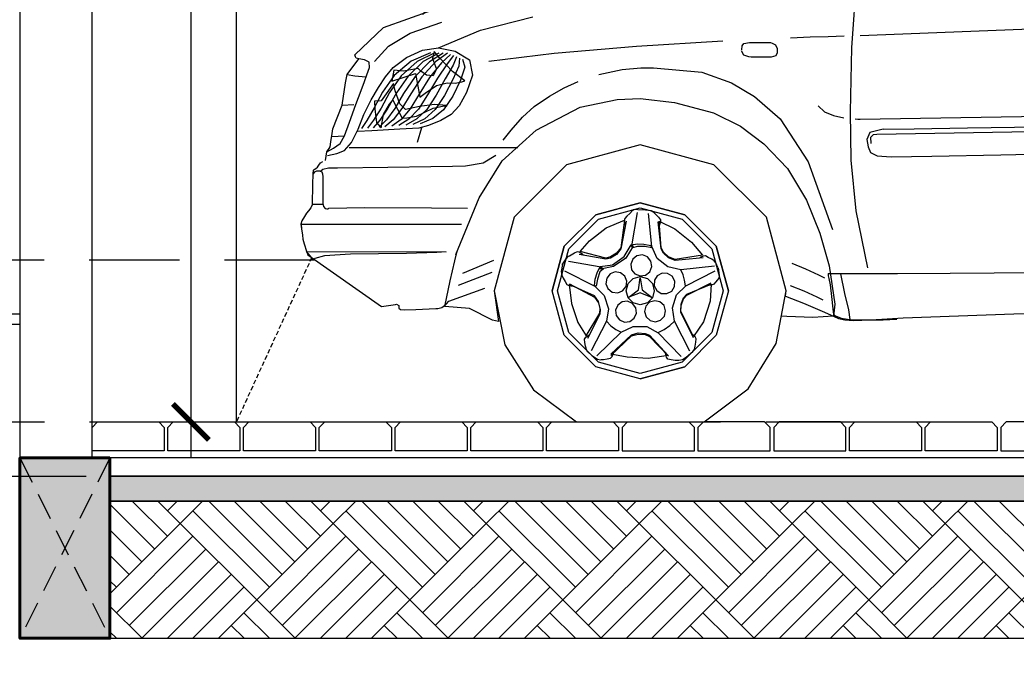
# Model space of a CAD drawing. Header units: millimetres. Extents: x -6181 to 191287, y -8583 to 23546.
# Drawn here: x 171993 to 174755, y -647 to 1116 of the extents above; entities that cross this region are included whole.
import ezdxf

# ---------------------------------------------------------------- set-up
doc = ezdxf.new("R2010")
doc.units = ezdxf.units.MM
doc.header["$MEASUREMENT"] = 0
doc.linetypes.add('1735-DT-5BR-SEC_CC$0$DASHED', pattern=[0.75, 0.5, -0.25])
doc.linetypes.add('1735-DT-5BR-SEC_CC$0$HIDDEN', pattern=[0.375, 0.25, -0.125])
for name, color, linetype, lineweight in [('07--DIM-2', 2, 'Continuous', 25), ('1735-DT-5BR-SEC_CC$0$04--HATCH-1', 251, 'Continuous', 13), ('1735-DT-5BR-SEC_CC$0$06--LINE-0', 8, 'Continuous', 13), ('1735-DT-5BR-SEC_CC$0$06--LINE-1', 9, 'Continuous', 18), ('1735-DT-5BR-SEC_CC$0$E--CONCRETE-4', 4, 'Continuous', 40), ('1735-DT-5BR-SEC_CC$0$E--CONCRETE-Beams', 1, '1735-DT-5BR-SEC_CC$0$HIDDEN', 0), ('1735-DT-5BR-SEC_CC$0$E--CONCRETE-SHADE', 253, 'Continuous', 25), ('1735-DT-5BR-SEC_CC$0$L--STAIRS-00', 251, '1735-DT-5BR-SEC_CC$0$HIDDEN', 18), ('1735-DT-5BR-SEC_CC$0$Q--BLOCPAVING', 9, 'Continuous', 18), ('1735-DT-5BR-SEC_CC$0$Q--KERBS', 1, 'Continuous', 18), ('1735-DT-5BR-SEC_CC$0$W--ELV-1', 250, '1735-DT-5BR-SEC_CC$0$DASHED', 9), ('1735-DT-5BR-SEC_CC$0$Z--CAR', 251, 'Continuous', 9), ('1735-DT-5BR-SEC_CC$0$Z--LANDSCAPE-0', 8, 'Continuous', 9), ('1735-DT-5BR-SEC_CC$0$Z--WIPEOUT', 255, 'Continuous', 5)]:
    doc.layers.add(name, color=color, linetype=linetype, lineweight=lineweight)
doc.styles.add('ISO', font='isocp2.shx', dxfattribs={"width": 0.8})
doc.dimstyles.new('1-100_AR', dxfattribs={"dimtxt": 200, "dimasz": 100, "dimexe": 100, "dimexo": 100, "dimgap": 0, "dimtad": 0, "dimdec": 0, "dimzin": 12, "dimdsep": 46, "dimtxsty": 'ISO', "dimblk": 'ARCHTICK', "dimcen": 100, "dimdle": 100, "dimclrd": 8, "dimclre": 9, "dimclrt": 2, "dimadec": 0, "dimazin": 0, "dimtfac": 1, "dimtdec": 0, "dimtmove": 0, "dimatfit": 2, "dimldrblk": 'ARCHTICK', "dimfxl": 1, "dimtvp": 0.75, "dimtolj": 1, "dimtzin": 12, "dimlwd": 9, "dimlwe": 9, "dimarcsym": 0})

# ---------------------------------------------------------------- blocks, each defined once
blk = doc.blocks.new('1735-DT-5BR-SEC_CC$0$A$C0A892E0C')
blk.add_wipeout([(-53.075, 0.002), (-59.387, 0.002), (-61.518, 1.586), (-62.937, 3.816), (-63.235, 4.965), (-64.672, 5.612), (-67.98, 5.555), (-69.037, 5.715), (-72.39, 8.03), (-72.793, 8.631), (-73.007, 9.673), (-72.434, 10.78), (-72.357, 12.492), (-71.738, 13.364), (-71.442, 14.504), (-70.978, 15.686), (-70.725, 17.205), (-70.345, 18.175), (-68.932, 19.524), (-65.439, 20.652), (-56.997, 22.525), (-52.586, 23.364), (-50.435, 23.638), (-47.938, 23.95), (-47.843, 24.381), (-47.816, 24.907), (-47.768, 25.09), (-47.683, 25.102), (-47.298, 24.799), (-47.193, 24.896), (-46.991, 24.956), (-46.649, 24.967), (-41.09, 28.539), (-36.335, 31.507), (-34.389, 32.482), (-29.685, 33.635), (-25.443, 34.43), (-12.849, 35.128), (-6.207, 35.16), (0.656, 34.96), (3.027, 34.842), (6.201, 33.998), (9.295, 33.214), (10.17, 32.869), (10.788, 32.303), (13.069, 29.102), (15.396, 24.277), (16.711, 21.226), (16.928, 19.589), (17.284, 12.261), (17.924, 10.985), (18.511, 10.333), (18.564, 10.1), (17.613, 7.545), (16.084, 6.401), (11.204, 5.352), (9.902, 5.23), (6.727, 3.885), (6.727, 3.885), (5.34, 1.634), (3.153, 0), (-3.153, 0), (-5.287, 1.586), (-6.706, 3.816), (-8.422, 4.492), (-10.39, 4.437), (-13.604, 4.527), (-14.762, 4.656), (-16.892, 5.319), (-43.877, 5.073), (-48.988, 5.223), (-49.504, 3.885), (-50.891, 1.634)]).dxf.layer = '1735-DT-5BR-SEC_CC$0$Z--WIPEOUT'
at = {"flags": 128}
for points in [[(-45.773, 18.517), (-45.519, 22.036)], [(-68.932, 19.524), (-66.525, 20.386)], [(-67.615, 19.237), (-66.05, 19.782)], [(-64.131, 19.395), (-61.536, 20.051)], [(-70.345, 18.175), (-68.932, 19.524)], [(-68.687, 18.6), (-67.615, 19.237)], [(-66.209, 18.513), (-64.131, 19.395)], [(-45.347, 19.132), (-32.308, 19.639)], [(-56.416, 18.593), (-52.144, 18.861)], [(-51.197, 18.614), (-51.103, 18.735)], [(-51.103, 18.735), (-50.827, 18.777)], [(-50.827, 18.777), (-49.793, 18.777)], [(-49.793, 18.777), (-49.705, 18.752)], [(-49.705, 18.752), (-49.543, 18.661)], [(-48.805, 19.02), (-47.822, 19.057)], [(-47.822, 19.057), (-46.929, 19.086)], [(-46.929, 19.086), (-46.14, 19.105)], [(-69.375, 17.838), (-68.687, 18.6)], [(-67.798, 18.034), (-67.009, 18.395)], [(-66.605, 18.269), (-67.567, 17.857)], [(-66.397, 18.265), (-67.264, 17.848)], [(-67.009, 18.395), (-66.209, 18.513)], [(-66.188, 18.261), (-66.961, 17.84)], [(-65.98, 18.258), (-66.658, 17.832)], [(-66.424, 18.337), (-66.511, 17.997)], [(-66.136, 18.004), (-66.424, 18.337)], [(-65.771, 18.254), (-66.356, 17.823)], [(-66.209, 18.513), (-65.378, 18.35)], [(-65.378, 18.35), (-64.678, 17.916)], [(-63.725, 17.861), (-60.481, 18.253)], [(-60.481, 18.253), (-56.416, 18.593)], [(-51.102, 18.163), (-51.228, 18.376)], [(-51.207, 18.418), (-51.197, 18.614)], [(-49.543, 18.661), (-49.455, 18.481)], [(-49.457, 18.269), (-49.524, 18.117)], [(-49.455, 18.481), (-49.457, 18.269)], [(-45.826, 15.348), (-45.773, 18.517)], [(-70.725, 17.205), (-70.143, 17.966)], [(-70.319, 18.075), (-70.345, 18.175)], [(-70.275, 18.011), (-70.319, 18.075)], [(-70.143, 17.966), (-70.275, 18.011)], [(-69.874, 17.922), (-70.143, 17.966)], [(-69.638, 17.815), (-69.874, 17.922)], [(-69.629, 17.547), (-69.638, 17.815)], [(-68.446, 17.542), (-67.798, 18.034)], [(-67.567, 17.857), (-68.395, 17.151)], [(-67.264, 17.848), (-68.054, 17.135)], [(-66.961, 17.84), (-67.712, 17.12)], [(-66.658, 17.832), (-67.371, 17.104)], [(-66.356, 17.823), (-67.03, 17.088)], [(-66.067, 17.771), (-66.647, 17.055)], [(-66.511, 17.997), (-66.306, 17.47)], [(-65.512, 17.351), (-66.136, 18.004)], [(-65.622, 18.193), (-66.067, 17.771)], [(-65.472, 18.132), (-65.778, 17.719)], [(-65.323, 18.071), (-65.489, 17.667)], [(-65.173, 18.01), (-65.2, 17.615)], [(-65.024, 17.949), (-64.912, 17.563)], [(-64.678, 17.916), (-64.521, 17.163)], [(-50.868, 18.076), (-51.102, 18.163)], [(-50.742, 18.059), (-50.868, 18.076)], [(-49.751, 18.059), (-50.742, 18.059)], [(-49.524, 18.117), (-49.751, 18.059)], [(-69.747, 17.182), (-69.629, 17.547)], [(-68.835, 17.084), (-68.446, 17.542)], [(-68.413, 17.41), (-68.522, 16.863)], [(-68.522, 16.863), (-67.347, 17.246)], [(-67.948, 17.355), (-68.413, 17.41)], [(-67.21, 17.492), (-67.948, 17.355)], [(-67.347, 17.246), (-67.128, 16.071)], [(-67.086, 17.37), (-67.21, 17.492)], [(-66.797, 17.168), (-67.086, 17.37)], [(-66.306, 17.47), (-66.472, 17.137)], [(-65.778, 17.719), (-66.264, 17.022)], [(-65.489, 17.667), (-65.881, 16.988)], [(-64.915, 16.891), (-65.512, 17.351)], [(-65.2, 17.615), (-65.498, 16.955)], [(-64.912, 17.563), (-65.114, 16.922)], [(-58.28, 17.206), (-57.124, 17.445)], [(-57.124, 17.445), (-56.205, 17.522)], [(-56.205, 17.522), (-55.574, 17.527)], [(-55.574, 17.527), (-53.183, 17.316)], [(-53.183, 17.316), (-51.714, 16.79)], [(-70.978, 15.686), (-70.809, 16.783)], [(-70.809, 16.783), (-70.725, 17.205)], [(-70.725, 17.205), (-70.345, 17.134)], [(-70.345, 17.134), (-69.993, 17.092)], [(-70.039, 16.399), (-69.866, 16.854)], [(-69.993, 17.092), (-69.839, 17.078)], [(-69.866, 16.854), (-69.747, 17.182)], [(-69.17, 16.558), (-68.835, 17.084)], [(-68.44, 16.754), (-69.04, 15.9)], [(-68.395, 17.151), (-68.98, 16.322)], [(-68.054, 17.135), (-68.631, 16.302)], [(-68.351, 16.391), (-68.44, 16.754)], [(-67.712, 17.12), (-68.283, 16.283)], [(-67.371, 17.104), (-67.935, 16.264)], [(-67.03, 17.088), (-67.586, 16.245)], [(-66.647, 17.055), (-67.169, 16.221)], [(-66.472, 17.137), (-66.797, 17.168)], [(-66.264, 17.022), (-66.751, 16.198)], [(-65.881, 16.988), (-66.333, 16.175)], [(-66.306, 16.646), (-65.789, 16.781)], [(-65.498, 16.955), (-65.915, 16.152)], [(-65.789, 16.781), (-65.392, 16.761)], [(-65.114, 16.922), (-65.497, 16.129)], [(-65.392, 16.761), (-65.056, 16.838)], [(-65.056, 16.838), (-64.915, 16.891)], [(-64.521, 17.163), (-64.823, 16.312)], [(-59.992, 16.534), (-59.294, 16.856)], [(-51.714, 16.79), (-50.573, 16.106)], [(-70.294, 15.709), (-70.039, 16.399)], [(-69.543, 15.939), (-69.17, 16.558)], [(-68.98, 16.322), (-69.396, 15.544)], [(-68.631, 16.302), (-69.052, 15.535)], [(-68.283, 16.283), (-68.708, 15.526)], [(-67.935, 16.264), (-68.364, 15.516)], [(-68.128, 15.742), (-68.351, 16.391)], [(-67.128, 16.071), (-66.866, 16.279)], [(-66.866, 16.279), (-66.306, 16.646)], [(-64.823, 16.312), (-65.19, 15.65)], [(-60.722, 16.124), (-59.992, 16.534)], [(-69.898, 15.223), (-69.543, 15.939)], [(-69.04, 15.9), (-69.369, 15.88)], [(-69.369, 15.88), (-69.358, 15.498)], [(-68.636, 15.732), (-68.467, 15.934)], [(-68.467, 15.934), (-68.003, 15.032)], [(-67.586, 16.245), (-68.02, 15.507)], [(-67.169, 16.221), (-67.608, 15.495)], [(-66.751, 16.198), (-67.195, 15.484)], [(-66.333, 16.175), (-66.782, 15.473)], [(-65.915, 16.152), (-66.37, 15.461)], [(-65.497, 16.129), (-65.957, 15.45)], [(-61.477, 15.614), (-60.722, 16.124)], [(-59.203, 15.582), (-57.371, 15.968)], [(-57.371, 15.968), (-56.234, 16.007)], [(-56.234, 16.007), (-54.54, 15.804)], [(-54.54, 15.804), (-52.61, 15.299)], [(-50.573, 16.106), (-49.308, 14.997)], [(-71.442, 14.504), (-70.978, 15.686)], [(-70.978, 15.686), (-70.394, 15.716)], [(-70.607, 14.844), (-70.294, 15.709)], [(-69.396, 15.544), (-69.758, 14.922)], [(-69.052, 15.535), (-69.431, 14.932)], [(-69.358, 15.498), (-69.274, 14.821)], [(-68.708, 15.526), (-69.105, 14.942)], [(-68.933, 15.223), (-68.636, 15.732)], [(-68.364, 15.516), (-68.779, 14.952)], [(-68.02, 15.507), (-68.452, 14.962)], [(-67.839, 15.47), (-68.128, 15.742)], [(-67.608, 15.495), (-68.061, 14.974)], [(-67.156, 15.611), (-67.839, 15.47)], [(-67.195, 15.484), (-67.669, 14.986)], [(-67.301, 15.129), (-66.881, 15.326)], [(-66.782, 15.473), (-67.277, 14.998)], [(-66.4, 15.721), (-67.156, 15.611)], [(-66.37, 15.461), (-66.886, 15.01)], [(-66.881, 15.326), (-66.477, 15.525)], [(-65.957, 15.45), (-66.494, 15.022)], [(-66.477, 15.525), (-66.012, 15.63)], [(-65.789, 15.661), (-66.4, 15.721)], [(-66.012, 15.63), (-65.789, 15.661)], [(-65.19, 15.65), (-65.576, 15.221)], [(-62.051, 15.079), (-61.477, 15.614)], [(-61.382, 14.445), (-59.203, 15.582)], [(-52.61, 15.299), (-51.275, 14.646)], [(-47.43, 15.644), (-47.122, 15.354)], [(-47.122, 15.354), (-46.668, 15.166)], [(-45.795, 12.952), (-45.826, 15.348)], [(-45.353, 14.988), (-23.42, 15.349)], [(-70.852, 14.166), (-70.607, 14.844)], [(-70.187, 14.491), (-69.898, 15.223)], [(-69.758, 14.922), (-70.017, 14.517)], [(-69.431, 14.932), (-69.728, 14.541)], [(-69.105, 14.942), (-69.438, 14.565)], [(-69.274, 14.821), (-69.045, 14.553)], [(-68.779, 14.952), (-69.149, 14.589)], [(-69.045, 14.553), (-68.933, 15.223)], [(-68.452, 14.962), (-68.86, 14.613)], [(-68.061, 14.974), (-68.513, 14.641)], [(-67.669, 14.986), (-68.165, 14.67)], [(-68.003, 15.032), (-67.777, 15.048)], [(-67.277, 14.998), (-67.818, 14.698)], [(-67.777, 15.048), (-67.301, 15.129)], [(-66.886, 15.01), (-67.471, 14.727)], [(-66.494, 15.022), (-67.124, 14.756)], [(-66.086, 14.924), (-66.699, 14.674)], [(-65.576, 15.221), (-66.086, 14.924)], [(-62.608, 14.437), (-62.051, 15.079)], [(-49.308, 14.997), (-47.932, 12.874)], [(-46.668, 15.166), (-46.168, 15.056)], [(-45.605, 14.997), (-45.471, 14.99)], [(-45.471, 14.99), (-45.384, 14.988)], [(-45.384, 14.988), (-45.353, 14.988)], [(-71.475, 14.284), (-71.442, 14.504)], [(-70.514, 13.839), (-70.187, 14.491)], [(-69.506, 14.412), (-70.219, 14.377)], [(-68.118, 14.484), (-69.506, 14.412)], [(-67.18, 14.546), (-68.118, 14.484)], [(-67.244, 13.856), (-67.028, 14.576)], [(-66.699, 14.674), (-67.18, 14.546)], [(-63.057, 12.929), (-61.382, 14.445)], [(-63.007, 13.947), (-62.608, 14.437)], [(-51.275, 14.646), (-50.127, 13.769)], [(-44.883, 14.334), (-45.031, 13.985)], [(-44.224, 14.488), (-44.883, 14.334)], [(-44.533, 14.247), (-23.518, 14.606)], [(-44.224, 14.488), (-42.685, 14.513)], [(-42.685, 14.513), (-40.043, 14.554)], [(-40.043, 14.554), (-36.548, 14.609)], [(-71.569, 13.618), (-71.536, 13.866)], [(-71.536, 13.866), (-71.475, 14.284)], [(-71.485, 14.124), (-70.852, 14.166)], [(-71.081, 13.79), (-70.852, 14.166)], [(-70.867, 13.443), (-70.514, 13.839)], [(-45.031, 13.985), (-44.961, 13.613)], [(-44.83, 14.101), (-44.7, 14.222)], [(-44.806, 13.783), (-44.83, 14.101)], [(-44.7, 14.222), (-44.533, 14.247)], [(-71.802, 12.942), (-71.738, 13.364)], [(-71.738, 13.364), (-71.395, 13.544)], [(-71.738, 13.364), (-71.694, 13.421)], [(-71.694, 13.421), (-71.613, 13.533)], [(-71.613, 13.533), (-71.569, 13.618)], [(-71.395, 13.544), (-71.081, 13.79)], [(-71.23, 13.29), (-70.867, 13.443)], [(-70.626, 13.586), (-62.291, 13.586)], [(-56.231, 13.718), (-59.876, 12.732)], [(-52.586, 12.732), (-56.231, 13.718)], [(-50.127, 13.769), (-48.955, 12.54)], [(-44.961, 13.613), (-44.841, 13.34)], [(-44.841, 13.34), (-44.521, 13.178)], [(-38.397, 13.227), (-33.948, 13.316)], [(-72.131, 12.713), (-72.042, 12.829)], [(-72.042, 12.829), (-71.928, 12.89)], [(-71.696, 13.196), (-71.23, 13.29)], [(-64.881, 12.678), (-64, 12.82)], [(-64.194, 11.09), (-63.057, 12.929)], [(-64, 12.82), (-63.382, 13.206)], [(-47.932, 12.874), (-46.719, 9.519)], [(-45.548, 10.443), (-45.795, 12.952)], [(-44.521, 13.178), (-43.816, 13.124)], [(-43.816, 13.124), (-41.817, 13.161)], [(-41.817, 13.161), (-38.397, 13.227)], [(-72.403, 12.293), (-72.392, 12.468)], [(-72.392, 12.468), (-72.357, 12.492)], [(-72.392, 12.278), (-72.32, 12.377)], [(-72.357, 12.492), (-72.279, 12.549)], [(-72.32, 12.377), (-72.225, 12.425)], [(-72.279, 12.549), (-72.202, 12.615)], [(-72.225, 12.425), (-72.096, 12.425)], [(-72.202, 12.615), (-72.131, 12.713)], [(-72.096, 12.425), (-71.987, 12.377)], [(-72.033, 12.425), (-71.932, 12.511)], [(-71.987, 12.377), (-71.939, 12.277)], [(-71.932, 12.511), (-71.649, 12.572)], [(-71.649, 12.572), (-71.21, 12.573)], [(-71.21, 12.573), (-68.72, 12.614)], [(-68.72, 12.614), (-66.596, 12.645)], [(-66.596, 12.645), (-65.513, 12.657)], [(-65.513, 12.657), (-64.881, 12.678)], [(-59.876, 12.732), (-62.467, 10.142)], [(-49.995, 10.142), (-52.586, 12.732)], [(-48.955, 12.54), (-48.004, 10.974)], [(-72.423, 11.742), (-72.403, 12.293)], [(-71.939, 12.277), (-71.928, 12.13)], [(-71.928, 12.13), (-71.928, 10.885)], [(-72.434, 10.78), (-72.423, 11.742)], [(-71.928, 10.885), (-71.924, 10.812)], [(-65.349, 8.284), (-64.194, 11.09)], [(-56.231, 10.854), (-58.43, 10.259)], [(-58.43, 10.259), (-56.231, 10.854)], [(-54.032, 10.259), (-56.231, 10.854)], [(-56.231, 10.854), (-54.032, 10.259)], [(-48.004, 10.974), (-47.348, 9.346)], [(-72.639, 10.456), (-72.73, 10.336)], [(-72.525, 10.604), (-72.639, 10.456)], [(-72.434, 10.78), (-72.525, 10.604)], [(-72.434, 10.78), (-71.92, 10.78)], [(-71.924, 10.812), (-71.896, 10.669)], [(-71.896, 10.669), (-71.822, 10.569)], [(-71.822, 10.569), (-71.731, 10.546)], [(-71.731, 10.546), (-71.667, 10.556)], [(-71.667, 10.556), (-71.632, 10.59)], [(-71.632, 10.59), (-69.845, 10.608)], [(-69.845, 10.608), (-66.548, 10.599)], [(-66.548, 10.599), (-64.775, 10.59)], [(-58.297, 10.032), (-56.231, 10.591)], [(-56.684, 10.387), (-56.752, 10.322)], [(-56.658, 10.424), (-56.684, 10.387)], [(-56.381, 10.365), (-56.672, 8.719)], [(-56.559, 10.492), (-56.658, 10.424)], [(-56.358, 10.522), (-56.559, 10.492)], [(-56.358, 10.522), (-55.946, 10.501)], [(-56.231, 10.591), (-54.165, 10.032)], [(-55.967, 10.501), (-55.695, 10.459)], [(-55.695, 10.459), (-55.564, 10.382)], [(-55.564, 10.382), (-55.53, 10.341)], [(-44.982, 7.625), (-45.548, 10.443)], [(-72.972, 9.963), (-73.025, 9.788)], [(-72.839, 10.175), (-72.972, 9.963)], [(-72.73, 10.336), (-72.839, 10.175)], [(-62.467, 10.142), (-63.452, 6.497)], [(-58.43, 10.259), (-59.993, 8.696)], [(-59.993, 8.696), (-58.43, 10.259)], [(-59.766, 8.563), (-58.297, 10.032)], [(-57.912, 9.604), (-57.017, 9.984)], [(-57.017, 9.984), (-57.192, 8.616)], [(-56.935, 9.943), (-57.192, 8.561)], [(-56.999, 10.067), (-57.019, 9.953)], [(-57.019, 9.953), (-56.996, 9.828)], [(-56.891, 10.186), (-56.999, 10.067)], [(-56.752, 10.322), (-56.891, 10.186)], [(-55.65, 8.68), (-55.82, 10.313)], [(-55.53, 10.341), (-55.464, 10.274)], [(-55.464, 10.274), (-55.33, 10.133)], [(-55.198, 8.562), (-55.337, 9.903)], [(-55.33, 10.133), (-55.227, 10.01)], [(-55.198, 8.616), (-55.295, 9.932)], [(-55.295, 9.932), (-54.516, 9.555)], [(-55.223, 9.893), (-55.273, 9.764)], [(-55.227, 10.01), (-55.223, 9.893)], [(-54.165, 10.032), (-52.696, 8.563)], [(-52.469, 8.696), (-54.032, 10.259)], [(-54.032, 10.259), (-52.469, 8.696)], [(-49.009, 6.497), (-49.995, 10.142)], [(-73.025, 9.788), (-65.066, 9.788)], [(-73.025, 9.788), (-72.988, 9.559)], [(-72.988, 9.559), (-72.942, 9.25)], [(-58.745, 8.958), (-57.912, 9.604)], [(-56.996, 9.828), (-56.978, 9.769)], [(-55.273, 9.764), (-55.306, 9.703)], [(-54.516, 9.555), (-53.698, 8.896)], [(-72.942, 9.25), (-72.919, 9.049)], [(-72.919, 9.049), (-72.854, 8.809)], [(-59.2, 8.445), (-58.745, 8.958)], [(-53.698, 8.896), (-53.148, 8.253)], [(-47.348, 9.346), (-46.888, 7.727)], [(-72.854, 8.809), (-72.732, 8.452)], [(-72.741, 8.444), (-65.827, 8.423)], [(-72.39, 8.03), (-72.741, 8.444)], [(-72.732, 8.452), (-72.666, 8.269)], [(-66.286, 8.391), (-67.795, 8.331)], [(-65.827, 8.423), (-66.286, 8.391)], [(-65.402, 7.983), (-65.302, 8.386)], [(-65.302, 8.386), (-65.319, 8.348)], [(-59.993, 8.696), (-60.588, 6.497)], [(-60.588, 6.497), (-59.993, 8.696)], [(-60.325, 6.497), (-59.766, 8.563)], [(-59.478, 8.365), (-59.331, 8.431)], [(-59.331, 8.431), (-59.218, 8.402)], [(-59.218, 8.402), (-59.108, 8.319)], [(-57.931, 8.114), (-59.2, 8.445)], [(-57.192, 8.616), (-57.404, 8.349)], [(-57.192, 8.561), (-57.404, 8.294)], [(-57.019, 8.19), (-56.688, 8.761)], [(-56.588, 8.699), (-56.938, 8.11)], [(-56.688, 8.761), (-56.588, 8.699)], [(-56.687, 8.772), (-56.369, 8.814)], [(-56.619, 8.617), (-56.687, 8.772)], [(-56.359, 8.69), (-56.619, 8.617)], [(-56.369, 8.814), (-56.053, 8.801)], [(-55.999, 8.691), (-56.359, 8.69)], [(-56.053, 8.801), (-55.714, 8.733)], [(-55.666, 8.618), (-55.999, 8.691)], [(-55.714, 8.733), (-55.666, 8.618)], [(-55.4, 8.098), (-55.65, 8.68)], [(-55.08, 8.408), (-55.198, 8.616)], [(-55.08, 8.354), (-55.198, 8.562)], [(-54.827, 8.174), (-55.08, 8.408)], [(-52.696, 8.563), (-52.137, 6.497)], [(-51.874, 6.497), (-52.469, 8.696)], [(-52.469, 8.696), (-51.874, 6.497)], [(-72.666, 8.269), (-69.037, 5.715)], [(-72.322, 8.095), (-72.39, 8.03)], [(-71.847, 8.22), (-72.322, 8.095)], [(-70.558, 8.299), (-71.847, 8.22)], [(-67.795, 8.331), (-70.558, 8.299)], [(-65.635, 6.984), (-65.402, 7.983)], [(-65.346, 8.287), (-65.349, 8.284)], [(-65.319, 8.348), (-65.346, 8.287)], [(-65, 7.364), (-63.472, 8.016)], [(-60.092, 7.779), (-59.901, 8.074)], [(-59.901, 8.074), (-59.777, 8.202)], [(-58.17, 7.657), (-59.786, 7.944)], [(-59.777, 8.202), (-59.733, 8.23)], [(-59.733, 8.23), (-59.65, 8.275)], [(-59.65, 8.275), (-59.478, 8.365)], [(-57.931, 8.059), (-59.258, 8.294)], [(-59.108, 8.319), (-59.058, 8.27)], [(-57.699, 8.17), (-57.931, 8.114)], [(-57.699, 8.115), (-57.931, 8.059)], [(-57.404, 8.349), (-57.699, 8.17)], [(-57.404, 8.294), (-57.699, 8.115)], [(-57.599, 7.78), (-57.019, 8.19)], [(-56.938, 8.11), (-57.547, 7.702)], [(-56.602, 8.057), (-56.701, 7.803)], [(-56.396, 8.223), (-56.602, 8.057)], [(-56.127, 8.265), (-56.396, 8.223)], [(-55.873, 8.166), (-56.127, 8.265)], [(-55.707, 7.96), (-55.873, 8.166)], [(-55.665, 7.691), (-55.707, 7.96)], [(-54.863, 7.677), (-55.4, 8.098)], [(-54.827, 8.12), (-55.08, 8.354)], [(-54.512, 8.044), (-54.827, 8.174)], [(-54.512, 7.989), (-54.827, 8.12)], [(-53.148, 8.253), (-54.512, 8.044)], [(-53.112, 8.124), (-54.512, 7.989)], [(-53.24, 8.151), (-53.292, 8.117)], [(-53.126, 8.207), (-53.24, 8.151)], [(-53.011, 8.219), (-53.126, 8.207)], [(-52.867, 8.148), (-53.011, 8.219)], [(-52.698, 8.052), (-52.867, 8.148)], [(-52.617, 8.004), (-52.698, 8.052)], [(-52.577, 7.978), (-52.617, 8.004)], [(-52.49, 7.872), (-52.577, 7.978)], [(-65.213, 6.767), (-63.554, 7.415)], [(-60.071, 7.789), (-60.145, 7.454)], [(-60.145, 7.454), (-60.115, 7.262)], [(-59.974, 7.484), (-58.485, 6.725)], [(-58.37, 7.38), (-58.221, 7.689)], [(-58.228, 7.424), (-58.353, 7.074)], [(-58.047, 7.586), (-58.228, 7.424)], [(-58.221, 7.689), (-57.599, 7.78)], [(-58.221, 7.689), (-58.047, 7.586)], [(-58.204, 7.555), (-58.221, 7.689)], [(-57.547, 7.702), (-58.204, 7.555)], [(-57.477, 7.425), (-57.722, 7.327)], [(-57.208, 7.387), (-57.477, 7.425)], [(-56.701, 7.803), (-56.659, 7.534)], [(-56.659, 7.534), (-56.493, 7.328)], [(-55.97, 7.272), (-55.764, 7.437)], [(-55.764, 7.437), (-55.665, 7.691)], [(-54.216, 7.534), (-54.863, 7.677)], [(-54.116, 7.289), (-54.225, 7.533)], [(-52.554, 7.707), (-54.216, 7.534)], [(-53.984, 6.737), (-52.521, 7.481)], [(-52.401, 7.641), (-52.49, 7.872)], [(-52.38, 7.631), (-52.328, 7.252)], [(-48.741, 7.852), (-48.055, 7.581)], [(-48.055, 7.581), (-47.409, 7.278)], [(-46.888, 7.727), (-46.611, 5.824)], [(-40.898, 7.362), (-36.552, 7.403)], [(-65.903, 5.708), (-65.635, 6.984)], [(-60.115, 7.262), (-60.083, 7.201)], [(-60.083, 7.201), (-60.041, 7.117)], [(-60.041, 7.117), (-59.952, 6.944)], [(-59.952, 6.944), (-59.869, 6.806)], [(-58.501, 6.749), (-58.457, 7.067)], [(-58.457, 7.067), (-58.37, 7.38)], [(-58.353, 7.074), (-58.416, 6.715)], [(-57.891, 7.114), (-57.93, 6.844)], [(-57.722, 7.327), (-57.891, 7.114)], [(-56.994, 7.218), (-57.208, 7.387)], [(-56.896, 6.973), (-56.994, 7.218)], [(-56.934, 6.703), (-56.896, 6.973)], [(-56.832, 6.848), (-56.582, 7.098)], [(-56.582, 7.098), (-56.231, 7.193)], [(-56.493, 7.328), (-56.239, 7.229)], [(-56.324, 6.544), (-56.229, 7.139)], [(-56.239, 7.229), (-55.97, 7.272)], [(-56.231, 7.193), (-55.88, 7.098)], [(-56.229, 7.139), (-56.142, 6.542)], [(-55.88, 7.098), (-55.63, 6.848)], [(-55.53, 7.015), (-55.541, 6.743)], [(-55.389, 7.239), (-55.53, 7.015)], [(-55.149, 7.367), (-55.389, 7.239)], [(-54.876, 7.355), (-55.149, 7.367)], [(-54.653, 7.215), (-54.876, 7.355)], [(-54.525, 6.974), (-54.653, 7.215)], [(-54.536, 6.702), (-54.525, 6.974)], [(-54.035, 7.021), (-54.116, 7.289)], [(-53.986, 6.736), (-54.035, 7.021)], [(-52.505, 6.926), (-52.591, 6.818)], [(-52.406, 7.04), (-52.505, 6.926)], [(-52.359, 7.093), (-52.406, 7.04)], [(-52.341, 7.113), (-52.359, 7.093)], [(-52.328, 7.252), (-52.341, 7.113)], [(-47.409, 7.278), (-47.123, 7.135)], [(-46.944, 7.34), (-46.94, 7.24)], [(-46.944, 7.34), (-43.505, 7.34)], [(-46.94, 7.24), (-46.899, 7.103)], [(-46.899, 7.103), (-46.839, 6.791)], [(-46.332, 7.33), (-46.126, 6.351)], [(-43.505, 7.34), (-40.898, 7.362)], [(-65.703, 5.979), (-63.924, 6.619)], [(-63.452, 6.497), (-63.235, 4.965)], [(-63.452, 6.497), (-62.937, 3.816)], [(-59.993, 4.298), (-60.588, 6.497)], [(-59.766, 4.431), (-60.325, 6.497)], [(-59.869, 6.806), (-59.767, 6.754)], [(-59.767, 6.754), (-59.64, 6.739)], [(-59.743, 6.803), (-59.629, 5.858)], [(-58.486, 6.236), (-59.743, 6.803)], [(-59.733, 6.831), (-58.486, 6.182)], [(-59.64, 6.739), (-59.578, 6.739)], [(-58.416, 6.715), (-58.501, 6.749)], [(-58.485, 6.725), (-58.021, 6.252)], [(-57.93, 6.844), (-57.831, 6.599)], [(-57.831, 6.599), (-57.618, 6.43)], [(-57.618, 6.43), (-57.348, 6.391)], [(-57.348, 6.391), (-57.103, 6.49)], [(-57.103, 6.49), (-56.934, 6.703)], [(-56.927, 6.497), (-56.832, 6.848)], [(-56.832, 6.145), (-56.927, 6.497)], [(-56.797, 6.172), (-56.324, 6.544)], [(-56.142, 6.542), (-55.63, 6.147)], [(-55.63, 6.848), (-55.535, 6.497)], [(-55.535, 6.497), (-55.63, 6.145)], [(-55.541, 6.743), (-55.414, 6.503)], [(-55.414, 6.503), (-55.19, 6.362)], [(-54.918, 6.351), (-54.677, 6.478)], [(-54.677, 6.478), (-54.536, 6.702)], [(-54.439, 6.295), (-53.984, 6.737)], [(-53.933, 6.272), (-52.731, 6.883)], [(-53.933, 6.327), (-52.72, 6.825)], [(-52.837, 6.773), (-52.906, 6.782)], [(-52.699, 6.773), (-52.837, 6.773)], [(-52.72, 6.825), (-52.778, 5.983)], [(-52.591, 6.818), (-52.699, 6.773)], [(-52.137, 6.497), (-52.696, 4.431)], [(-51.874, 6.497), (-52.469, 4.298)], [(-49.504, 3.885), (-49.009, 6.497)], [(-49.049, 6.22), (-49.009, 6.497)], [(-48.823, 6.759), (-48.137, 6.488)], [(-48.137, 6.488), (-47.491, 6.185)], [(-46.839, 6.791), (-46.767, 6.212)], [(-65.935, 5.715), (-65.703, 5.979)], [(-58.293, 5.955), (-58.486, 6.236)], [(-58.486, 6.182), (-58.293, 5.901)], [(-58.207, 5.621), (-58.293, 5.955)], [(-58.021, 6.252), (-57.8, 5.607)], [(-57.125, 5.947), (-57.343, 5.784)], [(-56.863, 5.978), (-57.125, 5.947)], [(-56.612, 5.871), (-56.863, 5.978)], [(-56.582, 5.896), (-56.832, 6.145)], [(-56.231, 6.394), (-56.797, 6.172)], [(-55.63, 6.147), (-56.231, 6.394)], [(-55.774, 5.925), (-55.959, 5.726)], [(-55.63, 6.145), (-55.88, 5.896)], [(-55.513, 6.003), (-55.774, 5.925)], [(-55.255, 5.943), (-55.513, 6.003)], [(-55.056, 5.757), (-55.255, 5.943)], [(-55.19, 6.362), (-54.918, 6.351)], [(-54.639, 5.642), (-54.439, 6.295)], [(-54.212, 5.822), (-54.085, 6.143)], [(-54.212, 5.767), (-54.085, 6.088)], [(-54.085, 6.143), (-53.933, 6.327)], [(-54.085, 6.088), (-53.933, 6.272)], [(-52.778, 5.983), (-53.099, 4.952)], [(-49.054, 6.222), (-48.155, 5.876)], [(-47.491, 6.185), (-47.205, 6.042)], [(-46.767, 6.212), (-46.7, 5.599)], [(-46.126, 6.351), (-45.929, 5.545)], [(-69.037, 5.715), (-68.334, 5.82)], [(-68.334, 5.82), (-68.283, 5.836)], [(-68.283, 5.836), (-68.172, 5.758)], [(-68.172, 5.758), (-68.166, 5.628)], [(-68.166, 5.628), (-68.094, 5.564)], [(-68.094, 5.564), (-67.876, 5.547)], [(-67.876, 5.547), (-67.336, 5.563)], [(-67.336, 5.563), (-66.665, 5.593)], [(-66.665, 5.593), (-66.336, 5.61)], [(-66.336, 5.61), (-66.241, 5.62)], [(-66.241, 5.62), (-66.051, 5.663)], [(-66.051, 5.663), (-65.914, 5.758)], [(-64.672, 5.612), (-65.903, 5.708)], [(-63.544, 5.034), (-64.672, 5.612)], [(-59.629, 5.858), (-59.325, 4.923)], [(-58.293, 5.901), (-58.207, 5.566)], [(-58.222, 5.383), (-58.207, 5.621)], [(-58.207, 5.566), (-58.222, 5.328)], [(-57.8, 5.607), (-57.908, 4.982)], [(-57.343, 5.784), (-57.45, 5.534)], [(-57.45, 5.534), (-57.419, 5.271)], [(-56.449, 5.653), (-56.612, 5.871)], [(-56.231, 5.801), (-56.582, 5.896)], [(-56.418, 5.39), (-56.449, 5.653)], [(-55.88, 5.896), (-56.231, 5.801)], [(-55.959, 5.726), (-56.02, 5.468)], [(-56.02, 5.468), (-55.942, 5.208)], [(-54.978, 5.496), (-55.056, 5.757)], [(-55.039, 5.238), (-54.978, 5.496)], [(-54.541, 4.987), (-54.639, 5.642)], [(-54.222, 5.481), (-54.212, 5.822)], [(-54.222, 5.427), (-54.212, 5.767)], [(-53.595, 4.223), (-54.222, 5.481)], [(-53.595, 4.168), (-54.222, 5.427)], [(-48.155, 5.876), (-47.232, 5.478)], [(-47.232, 5.478), (-46.67, 5.23)], [(-46.7, 5.599), (-46.67, 5.314)], [(-46.611, 5.824), (-46.67, 5.23)], [(-45.929, 5.545), (-45.863, 5.073)], [(-37.746, 5.352), (-33.162, 5.475)], [(-63.235, 4.965), (-63.544, 5.034)], [(-58.91, 4.267), (-58.222, 5.383)], [(-58.222, 5.328), (-58.835, 4.127)], [(-57.908, 4.982), (-58.654, 3.52)], [(-57.907, 4.984), (-57.679, 4.764)], [(-57.419, 5.271), (-57.256, 5.053)], [(-57.256, 5.053), (-57.006, 4.946)], [(-57.006, 4.946), (-56.743, 4.977)], [(-56.743, 4.977), (-56.525, 5.14)], [(-56.525, 5.14), (-56.418, 5.39)], [(-55.942, 5.208), (-55.743, 5.022)], [(-55.743, 5.022), (-55.485, 4.961)], [(-55.485, 4.961), (-55.225, 5.039)], [(-55.225, 5.039), (-55.039, 5.238)], [(-54.773, 4.772), (-54.545, 4.995)], [(-53.783, 3.498), (-54.541, 4.987)], [(-53.099, 4.952), (-53.595, 4.223)], [(-48.988, 5.223), (-49.247, 5.243)], [(-47.692, 5.175), (-48.988, 5.223)], [(-46.67, 5.23), (-47.692, 5.175)], [(-46.67, 5.314), (-46.569, 5.256)], [(-46.67, 5.23), (-46.418, 5.128)], [(-46.569, 5.256), (-46.288, 5.145)], [(-46.418, 5.128), (-46.12, 5.05)], [(-46.288, 5.145), (-45.863, 5.073)], [(-46.12, 5.05), (-45.699, 5.019)], [(-45.863, 5.073), (-45.134, 5.057)], [(-45.699, 5.019), (-44.834, 5.052)], [(-45.134, 5.057), (-44.213, 5.059)], [(-44.834, 5.052), (-43.758, 5.113)], [(-44.213, 5.059), (-43.54, 5.086)], [(-43.758, 5.113), (-43.23, 5.146)], [(-43.23, 5.146), (-37.746, 5.352)], [(-59.325, 4.923), (-58.91, 4.267)], [(-58.383, 3.279), (-57.181, 4.44)], [(-57.679, 4.764), (-57.432, 4.584)], [(-57.432, 4.584), (-57.174, 4.445)], [(-57.181, 4.44), (-56.583, 4.725)], [(-56.583, 4.725), (-55.9, 4.724)], [(-55.9, 4.724), (-55.345, 4.419)], [(-55.346, 4.42), (-55.041, 4.578)], [(-55.041, 4.578), (-54.773, 4.772)], [(-58.43, 2.735), (-59.993, 4.298)], [(-58.297, 2.962), (-59.766, 4.431)], [(-58.987, 4.097), (-58.927, 4.197)], [(-58.967, 3.938), (-58.987, 4.097)], [(-58.927, 4.197), (-58.814, 4.278)], [(-58.814, 4.278), (-58.754, 4.312)], [(-57.687, 3.349), (-56.667, 4.317)], [(-57.687, 3.295), (-56.667, 4.262)], [(-56.667, 4.317), (-56.339, 4.408)], [(-56.667, 4.262), (-56.339, 4.353)], [(-56.339, 4.408), (-55.995, 4.38)], [(-56.339, 4.353), (-55.995, 4.325)], [(-55.995, 4.38), (-55.774, 4.288)], [(-55.995, 4.325), (-55.774, 4.234)], [(-55.774, 4.288), (-54.857, 3.291)], [(-55.774, 4.234), (-54.838, 3.263)], [(-55.345, 4.419), (-54.205, 3.237)], [(-52.696, 4.431), (-54.165, 2.962)], [(-54.032, 2.735), (-52.469, 4.298)], [(-52.469, 4.298), (-54.032, 2.735)], [(-53.615, 4.297), (-53.665, 4.333)], [(-53.521, 4.211), (-53.615, 4.297)], [(-53.469, 4.108), (-53.521, 4.211)], [(-53.513, 3.756), (-53.484, 3.948)], [(-53.484, 3.948), (-53.469, 4.108)], [(-62.937, 3.816), (-61.518, 1.586)], [(-58.931, 3.747), (-58.967, 3.938)], [(-58.912, 3.654), (-58.931, 3.747)], [(-58.904, 3.605), (-58.912, 3.654)], [(-58.831, 3.474), (-58.904, 3.605)], [(-58.626, 3.284), (-58.831, 3.474)], [(-53.952, 3.21), (-53.636, 3.482)], [(-53.636, 3.482), (-53.535, 3.623)], [(-53.535, 3.623), (-53.528, 3.663)], [(-53.528, 3.663), (-53.513, 3.756)], [(-50.891, 1.634), (-49.504, 3.885)], [(-58.626, 3.284), (-58.343, 3.11)], [(-58.343, 3.11), (-58.194, 3.075)], [(-56.231, 2.403), (-58.297, 2.962)], [(-58.194, 3.075), (-58.151, 3.084)], [(-58.151, 3.084), (-58.057, 3.096)], [(-58.057, 3.096), (-57.865, 3.124)], [(-57.865, 3.124), (-57.708, 3.158)], [(-57.708, 3.158), (-57.625, 3.237)], [(-56.88, 3.199), (-57.687, 3.349)], [(-57.625, 3.237), (-57.57, 3.352)], [(-57.57, 3.352), (-57.55, 3.411)], [(-55.837, 3.148), (-56.88, 3.199)], [(-54.165, 2.962), (-56.231, 2.403)], [(-54.857, 3.291), (-55.837, 3.148)], [(-54.974, 3.332), (-54.986, 3.4)], [(-54.934, 3.2), (-54.974, 3.332)], [(-54.859, 3.11), (-54.934, 3.2)], [(-54.702, 3.077), (-54.859, 3.11)], [(-54.51, 3.048), (-54.702, 3.077)], [(-54.416, 3.036), (-54.51, 3.048)], [(-54.329, 3.041), (-54.416, 3.036)], [(-54.138, 3.079), (-54.329, 3.041)], [(-53.952, 3.189), (-54.138, 3.079)], [(-56.231, 2.14), (-58.43, 2.735)], [(-56.231, 2.14), (-54.032, 2.735)], [(-54.032, 2.735), (-56.231, 2.14)], [(-61.518, 1.586), (-59.387, 0.002)], [(-53.075, 0.002), (-50.891, 1.634)], [(-59.387, 0.002), (-53.075, 0.002)]]:
    blk.add_lwpolyline(points, dxfattribs=at)
blk = doc.blocks.new('*U311')
at = {"ltscale": 300}
for p, q in [((0, 0), (249.7, -500)), ((249.7, 0), (0, -500))]:
    blk.add_line(p, q, dxfattribs=at)
blk.add_lwpolyline([(0, -500), (0, 0), (249.7, 0), (249.7, -500)], close=True, dxfattribs=at)
blk = doc.blocks.new('1735-DT-5BR-SEC_CC')
at = {"layer": '1735-DT-5BR-SEC_CC$0$04--HATCH-1'}
h = blk.add_hatch(dxfattribs=at)
h.set_pattern_fill('AR-PARQ1', color=251, scale=25, angle=315, style=0)
h.set_pattern_definition([(45, (120888.83, -70), (9e-14, 424.264), [300, -300]), (45, (120924.2, -105.35), (9e-14, 424.264), [300, -300]), (45, (120959.54, -140.7), (9e-14, 424.264), [300, -300]), (45, (120994.9, -176.06), (9e-14, 424.264), [300, -300]), (45, (121030.25, -211.42), (9e-14, 424.264), [300, -300]), (45, (121065.6, -246.78), (9e-14, 424.264), [300, -300]), (45, (121100.96, -282.13), (9e-14, 424.264), [300, -300]), (315, (121100.96, 142.13), (-9e-14, -424.264), [300, -300]), (315, (121136.32, 177.5), (-9e-14, -424.264), [300, -300]), (315, (121171.68, 212.84), (-9e-14, -424.264), [300, -300]), (315, (121207.03, 248.2), (-9e-14, -424.264), [300, -300]), (315, (121242.4, 283.55), (-9e-14, -424.264), [300, -300]), (315, (121277.74, 318.9), (-9e-14, -424.264), [300, -300]), (315, (121313.1, 354.27), (-9e-14, -424.264), [300, -300])])
h.paths.add_polyline_path([(172242.5, -600.3), (178143.1, -599.7), (178143.1, -220), (172242.5, -220.5)])
at = {"layer": '1735-DT-5BR-SEC_CC$0$E--CONCRETE-SHADE'}
h = blk.add_hatch(color=256, dxfattribs=at)
h.dxf.hatch_style = 1
h.paths.add_polyline_path([(172242.5, -100), (171992.8, -100), (171992.8, -600), (172242.5, -600)])
at = {"layer": '1735-DT-5BR-SEC_CC$0$Z--LANDSCAPE-0'}
h = blk.add_hatch(dxfattribs=at)
h.set_pattern_fill('AR-PARQ1', color=251, scale=10, angle=314.9959, style=0)
h.set_pattern_definition([(44.99587, (135784.72, 25), (0.01223, 169.70563), [120, -120]), (44.99587, (135798.86, 10.86), (0.01223, 169.70563), [120, -120]), (44.99587, (135813, -3.29), (0.01223, 169.70563), [120, -120]), (44.99587, (135827.14, -17.43), (0.01223, 169.70563), [120, -120]), (44.99587, (135841.28, -31.57), (0.01223, 169.70563), [120, -120]), (44.99587, (135855.42, -45.72), (0.01223, 169.70563), [120, -120]), (44.99587, (135869.56, -59.86), (0.01223, 169.70563), [120, -120]), (314.99587, (135869.58, 109.85), (-0.01223, -169.70563), [120, -120]), (314.99587, (135883.72, 123.99), (-0.01223, -169.70563), [120, -120]), (314.99587, (135897.86, 138.13), (-0.01223, -169.70563), [120, -120]), (314.99587, (135912.01, 152.27), (-0.01223, -169.70563), [120, -120]), (314.99587, (135926.15, 166.41), (-0.01223, -169.70563), [120, -120]), (314.99587, (135940.29, 180.55), (-0.01223, -169.70563), [120, -120]), (314.99587, (135954.44, 194.69), (-0.01223, -169.70563), [120, -120])])
h.paths.add_polyline_path([(172242.5, -150), (178143.1, -150), (178143.1, -220), (172242.5, -220)])
at = {"layer": '1735-DT-5BR-SEC_CC$0$04--HATCH-1', "color": 251, "elevation": 0}
blk.add_lwpolyline([(172242.5, -600), (178143.1, -600), (178143.1, -220.5), (172242.5, -220.5)], close=True, dxfattribs=at)
at = {"layer": '1735-DT-5BR-SEC_CC$0$06--LINE-0', "ltscale": 25}
blk.add_line((171992.8, 2400, 0), (171992.8, -15, 0), dxfattribs=at)
at = {"layer": '1735-DT-5BR-SEC_CC$0$06--LINE-0', "ltscale": 25, "elevation": 0}
for points in [[(173692.8, 2400), (172592.8, 2400), (172592.8, 0), (173692.8, 0)], [(175167.8, 2400), (174567.8, 2400), (174567.8, 400), (175167.8, 400)]]:
    blk.add_lwpolyline(points, close=True, dxfattribs=at)
at = {"layer": '1735-DT-5BR-SEC_CC$0$06--LINE-1', "elevation": 0}
blk.add_lwpolyline([(172193.1, 2400), (171992.8, 2400), (171992.8, -100), (172193.1, -100)], close=True, dxfattribs=at)
at = {"layer": '1735-DT-5BR-SEC_CC$0$E--CONCRETE-4', "elevation": 0}
blk.add_lwpolyline([(172242.5, -100), (171992.8, -100), (171992.8, -600), (172242.5, -600)], close=True, dxfattribs=at)
at = {"layer": '1735-DT-5BR-SEC_CC$0$L--STAIRS-00'}
for points in [[(170392.8, 450), (171942.8, 450), (171942.8, 300), (171992.8, 300)], [(171992.8, 270), (171942.8, 270), (171942.8, 300), (171992.8, 300)]]:
    blk.add_lwpolyline(points, dxfattribs=at)
at = {"layer": '1735-DT-5BR-SEC_CC$0$Q--BLOCPAVING'}
blk.add_line((178192.8, -150, 0), (172242.5, -150, 0), dxfattribs=at)
at = {"layer": '1735-DT-5BR-SEC_CC$0$Q--BLOCPAVING', "elevation": 0}
for points in [[(172192.8, -80), (172192.8, -15), (172207.8, 0), (172377.8, 0), (172392.8, -15), (172392.8, -80)], [(172402.8, -80), (172402.8, -15), (172417.8, 0), (172587.8, 0), (172602.8, -15), (172602.8, -80)], [(172612.8, -80), (172612.8, -15), (172627.8, 0), (172797.8, 0), (172812.8, -15), (172812.8, -80)], [(172822.8, -80), (172822.8, -15), (172837.8, 0), (173007.8, 0), (173022.8, -15), (173022.8, -80)], [(173032.8, -80), (173032.8, -15), (173047.8, 0), (173217.8, 0), (173232.8, -15), (173232.8, -80)], [(173242.8, -80), (173242.8, -15), (173257.8, 0), (173427.8, 0), (173442.8, -15), (173442.8, -80)], [(173452.8, -80), (173452.8, -15), (173467.8, 0), (173637.8, 0), (173652.8, -15), (173652.8, -80)], [(173862.8, -80), (173862.8, -15), (173847.8, 0), (173677.8, 0), (173662.8, -15), (173662.8, -80)], [(174072.8, -80), (174072.8, -15), (174057.8, 0), (173887.8, 0), (173872.8, -15), (173872.8, -80)], [(174282.8, -80), (174282.8, -15), (174267.8, 0), (174097.8, 0), (174082.8, -15), (174082.8, -80)], [(174292.8, -80), (174292.8, -15), (174307.8, 0), (174477.8, 0), (174492.8, -15), (174492.8, -80)], [(174502.8, -80), (174502.8, -15), (174517.8, 0), (174687.8, 0), (174702.8, -15), (174702.8, -80)], [(174912.8, -80), (174912.8, -15), (174897.8, 0), (174727.8, 0), (174712.8, -15), (174712.8, -80)]]:
    blk.add_lwpolyline(points, close=True, dxfattribs=at)
at = {"layer": '1735-DT-5BR-SEC_CC$0$Q--KERBS'}
blk.add_line((178192.8, -150, 0), (172242.5, -150, 0), dxfattribs=at)
blk.add_line((178192.8, -150, 0), (172242.5, -150, 0), dxfattribs=at)
at = {"layer": '1735-DT-5BR-SEC_CC$0$Q--KERBS', "elevation": 0}
blk.add_lwpolyline([(178192.8, -100), (172192.8, -100)], dxfattribs=at)
at = {"layer": '1735-DT-5BR-SEC_CC$0$W--ELV-1', "ltscale": 25}
for p, q in [((173692.8, 2400, 0), (172592.8, 0, 0)), ((172592.8, 2400, 0), (173692.8, 0, 0)), ((175167.8, 2400, 0), (174567.8, 400, 0))]:
    blk.add_line(p, q, dxfattribs=at)
at = {"layer": '1735-DT-5BR-SEC_CC$0$W--ELV-1', "ltscale": 500}
for points in [[(147810.2, 450), (183021.7, 450)], [(145935.6, 0), (185682, 0)], [(143426.6, -150), (185682, -150)]]:
    blk.add_lwpolyline(points, dxfattribs=at)
at = {"layer": '1735-DT-5BR-SEC_CC$0$Z--LANDSCAPE-0', "elevation": 0}
blk.add_lwpolyline([(172242.5, -150), (178143.1, -150), (178143.1, -220), (172242.5, -220)], close=True, dxfattribs=at)
at = {"layer": '1735-DT-5BR-SEC_CC$0$E--CONCRETE-Beams', "xscale": -1}
blk.add_blockref('*U311', (172242.5, -100, 0), dxfattribs=at)
at = {"layer": '1735-DT-5BR-SEC_CC$0$Z--CAR', "xscale": 56.06262140077474, "yscale": 56.06262140077474, "zscale": 56.06262140077474}
blk.add_blockref('1735-DT-5BR-SEC_CC$0$A$C0A892E0C', (176865.3, 0, 0), dxfattribs=at)
blk = doc.blocks.new('_ArchTick')
at = {"color": 0, "const_width": 0.15}
blk.add_lwpolyline([(-0.5, -0.5), (0.5, 0.5)], dxfattribs=at)
blk = doc.blocks.new('*D82')
at = {"layer": '07--DIM-2', "color": 8, "lineweight": 9, "transparency": 16777216}
blk.add_line((172466.9, 3000), (172466.9, -100), dxfattribs=at)
at = {"layer": '07--DIM-2', "color": 9, "lineweight": 9, "transparency": 16777216}
for p, q in [((172293.1, 2900), (172566.9, 2900)), ((172374, 0), (172566.9, 0))]:
    blk.add_line(p, q, dxfattribs=at)
at = {"layer": 'Defpoints', "color": 0, "transparency": 16777216}
for p in [(172193.1, 2900, 0), (172274, 0, 0), (172466.9, 0)]:
    blk.add_point(p, dxfattribs=at)
at = {"layer": '07--DIM-2', "color": 8, "lineweight": 9, "transparency": 16777216, "xscale": 100, "yscale": 100, "zscale": 100}
for p, rotation in [((172466.9, 2900), 90), ((172466.9, 0), 270)]:
    blk.add_blockref('_ArchTick', p, dxfattribs=dict(at, rotation=rotation))
at = {"layer": '07--DIM-2', "color": 2, "transparency": 16777216, "insert": (172316.9, 1450), "char_height": 200, "attachment_point": 5, "rotation": 90, "style": 'ISO'}
blk.add_mtext('\\A1;2900', dxfattribs=at)
blk = doc.blocks.new('*D122')
at = {"layer": '07--DIM-2', "color": 9, "lineweight": 9, "transparency": 16777216}
for p, q in [((170393.1, 320), (170393.1, -2088.7)), ((178392.8, -100), (178392.8, -2088.7))]:
    blk.add_line(p, q, dxfattribs=at)
at = {"layer": '07--DIM-2', "color": 8, "lineweight": 9, "transparency": 16777216}
blk.add_line((170293.1, -1988.7), (178492.8, -1988.7), dxfattribs=at)
at = {"layer": 'Defpoints', "color": 0, "transparency": 16777216}
for p in [(170393.1, 420), (178392.8, 0, 0), (178392.8, -1988.7)]:
    blk.add_point(p, dxfattribs=at)
at = {"layer": '07--DIM-2', "color": 8, "lineweight": 9, "transparency": 16777216, "xscale": 100, "yscale": 100, "zscale": 100, "rotation": 180}
blk.add_blockref('_ArchTick', (170393.1, -1988.7), dxfattribs=at)
at = {"layer": '07--DIM-2', "color": 8, "lineweight": 9, "transparency": 16777216, "xscale": 100, "yscale": 100, "zscale": 100}
blk.add_blockref('_ArchTick', (178392.8, -1988.7), dxfattribs=at)
at = {"layer": '07--DIM-2', "color": 2, "transparency": 16777216, "insert": (174392.9, -1838.7), "char_height": 200, "attachment_point": 5, "style": 'ISO'}
blk.add_mtext('\\A1;8000', dxfattribs=at)

msp = doc.modelspace()

# ---------------------------------------------------------------- block references
msp.add_blockref('1735-DT-5BR-SEC_CC', (0, 0))

# ---------------------------------------------------------------- next in the draw order: dimensions: what is measured, and where the dimension line sits
at = {"layer": '07--DIM-2'}
dim = msp.add_linear_dim(base=(172466.9, 0), p1=(172193.1, 2900, 0), p2=(172274, 0, 0), angle=270, dimstyle='1-100_AR', override={"dimtmove": 1}, dxfattribs=at)
dim.commit()
dim.dimension.update_dxf_attribs({"geometry": '*D82', "text_midpoint": (172316.9, 1450)})
dim = msp.add_linear_dim(base=(178392.8, -1988.7), p1=(170393.1, 420), p2=(178392.8, 0, 0), dimstyle='1-100_AR', override={"dimtmove": 1}, dxfattribs=at)
dim.commit()
dim.dimension.update_dxf_attribs({"geometry": '*D122', "text_midpoint": (174392.9, -1838.7)})

doc.saveas('drawing.dxf')
